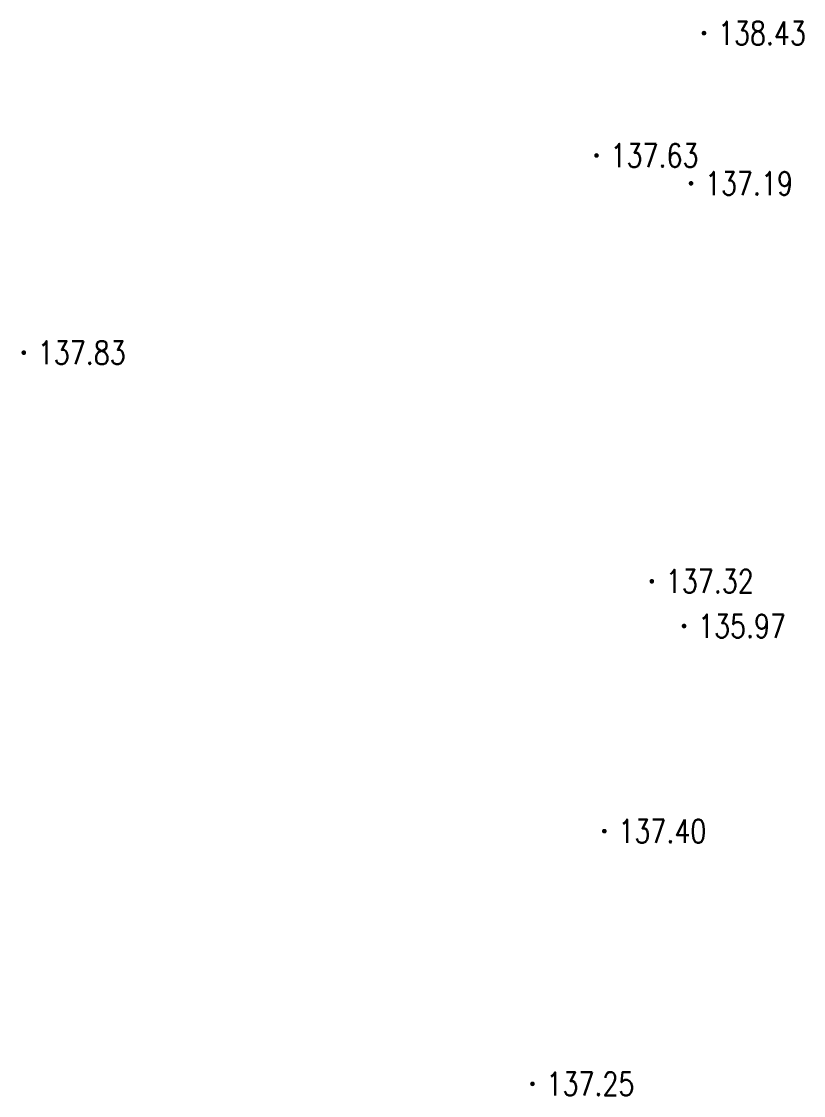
# Model space of a CAD drawing. Extents: x 529262 to 576451, y 2694391 to 2717535.
# Drawn here: x 564459.32 to 564492.85, y 2710048.85 to 2710094.9 of the extents above; entities that cross this region are included whole.
import ezdxf
from ezdxf.enums import TextEntityAlignment as Align

# ---------------------------------------------------------------- set-up
doc = ezdxf.new("R2010")
doc.units = 0
doc.layers.add('GCD', color=8, linetype='Continuous')
doc.styles.add('HZ', font='rs.shx', dxfattribs={"width": 0.8, "bigfont": 'hztxt.shx'})

# ---------------------------------------------------------------- blocks, each defined once
blk = doc.blocks.new('GC200')
at = {"linetype": 'Continuous', "const_width": 0.2, "flags": 128}
blk.add_lwpolyline([(-0.1, 0, 1), (0.1, 0, 1)], format="xyb", close=True, dxfattribs=at)

msp = doc.modelspace()

# ---------------------------------------------------------------- block references
at = {"layer": 'GCD', "linetype": 'Continuous'}
ref = msp.add_blockref('GC200', (564488.578, 2710094.399, 138.425), dxfattribs=dict(at, xscale=0.5, yscale=0.5, zscale=0.5))
ref.add_attrib('height', '138.43', dxfattribs={"linetype": 'Continuous', "height": 1, "style": 'HZ', "width": 0.8}).set_placement((564489.178, 2710094.399, 138.425), align=Align.MIDDLE_LEFT)
ref = msp.add_blockref('GC200', (564483.971, 2710089.154, 137.628), dxfattribs=dict(at, xscale=0.5, yscale=0.5, zscale=0.5))
ref.add_attrib('height', '137.63', dxfattribs={"linetype": 'Continuous', "height": 1, "style": 'HZ', "width": 0.8}).set_placement((564484.571, 2710089.154, 137.628), align=Align.MIDDLE_LEFT)
ref = msp.add_blockref('GC200', (564488.023, 2710087.96, 137.186), dxfattribs=dict(at, xscale=0.5, yscale=0.5, zscale=0.5))
ref.add_attrib('height', '137.19', dxfattribs={"linetype": 'Continuous', "height": 1, "style": 'HZ', "width": 0.8}).set_placement((564488.623, 2710087.96, 137.186), align=Align.MIDDLE_LEFT)
ref = msp.add_blockref('GC200', (564459.417, 2710080.701, 137.827), dxfattribs=dict(at, xscale=0.5, yscale=0.5, zscale=0.5))
ref.add_attrib('height', '137.83', dxfattribs={"linetype": 'Continuous', "height": 1, "style": 'HZ', "width": 0.8}).set_placement((564460.017, 2710080.701, 137.827), align=Align.MIDDLE_LEFT)
ref = msp.add_blockref('GC200', (564486.343, 2710070.9, 137.317), dxfattribs=dict(at, xscale=0.5, yscale=0.5, zscale=0.5))
ref.add_attrib('height', '137.32', dxfattribs={"linetype": 'Continuous', "height": 1, "style": 'HZ', "width": 0.8}).set_placement((564486.943, 2710070.9, 137.317), align=Align.MIDDLE_LEFT)
ref = msp.add_blockref('GC200', (564487.726, 2710068.982, 135.969), dxfattribs=dict(at, xscale=0.5, yscale=0.5, zscale=0.5))
ref.add_attrib('height', '135.97', dxfattribs={"linetype": 'Continuous', "height": 1, "style": 'HZ', "width": 0.8}).set_placement((564488.326, 2710068.982, 135.969), align=Align.MIDDLE_LEFT)
ref = msp.add_blockref('GC200', (564484.308, 2710060.188, 137.395), dxfattribs=dict(at, xscale=0.5, yscale=0.5, zscale=0.5))
ref.add_attrib('height', '137.40', dxfattribs={"linetype": 'Continuous', "height": 1, "style": 'HZ', "width": 0.8}).set_placement((564484.908, 2710060.188, 137.395), align=Align.MIDDLE_LEFT)
ref = msp.add_blockref('GC200', (564481.226, 2710049.355, 137.251), dxfattribs=dict(at, xscale=0.5, yscale=0.5, zscale=0.5))
ref.add_attrib('height', '137.25', dxfattribs={"linetype": 'Continuous', "height": 1, "style": 'HZ', "width": 0.8}).set_placement((564481.826, 2710049.355, 137.251), align=Align.MIDDLE_LEFT)

doc.saveas('drawing.dxf')
